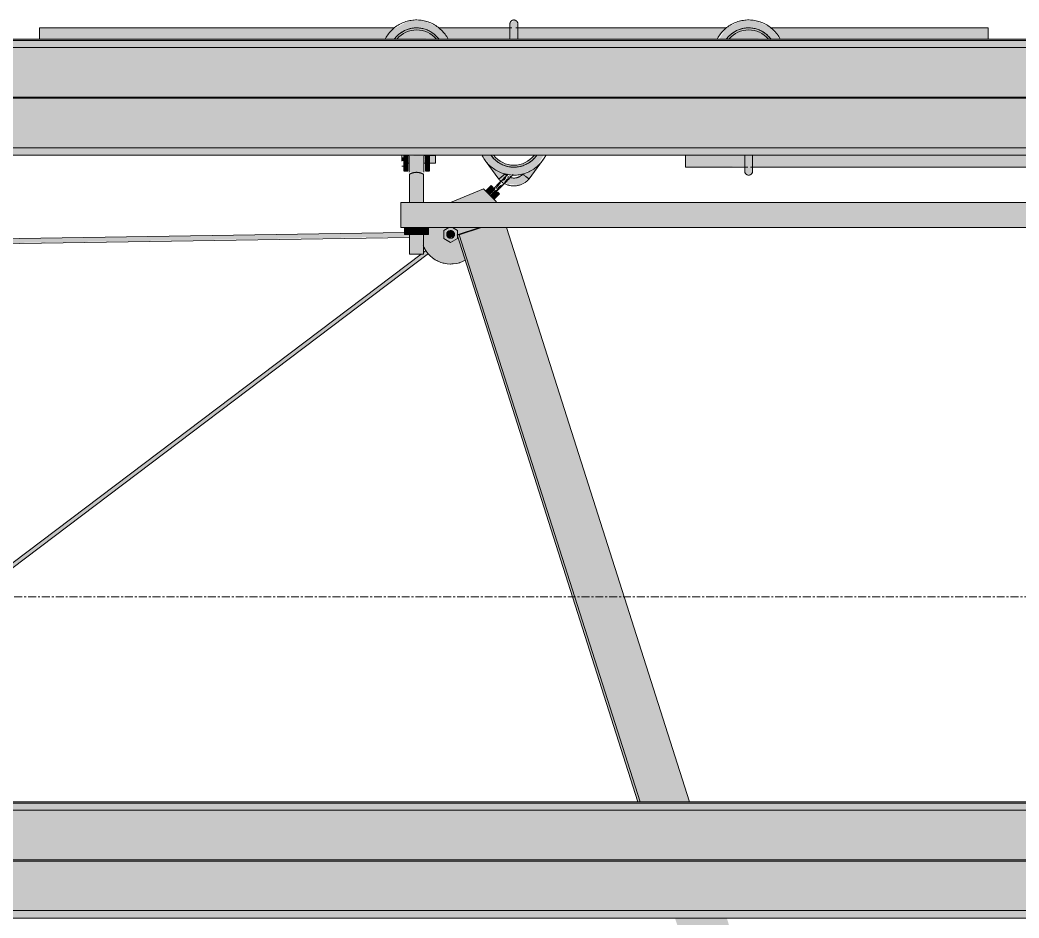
# Model space of a CAD drawing. Header units: inches. Extents: x 20426 to 36845, y -248 to 750.
# Drawn here: x 26817.7 to 26880.9, y 237.7 to 294.5 of the extents above; entities that cross this region are included whole.
import ezdxf

# ---------------------------------------------------------------- set-up
doc = ezdxf.new("R2010")
doc.units = ezdxf.units.IN
doc.header["$MEASUREMENT"] = 0
doc.linetypes.add('Grid Line 1_2_', pattern=[0.875, 0.5, -0.125, 0.125, -0.125])
for name, color, linetype, lineweight in [('A-FLOR-LEVL', 51, 'Continuous', 9), ('Q-SPCQ', 91, 'Continuous', 9), ('S-BEAM', 12, 'Continuous', 9)]:
    doc.layers.add(name, color=color, linetype=linetype, lineweight=lineweight)

# ---------------------------------------------------------------- blocks, each defined once
blk = doc.blocks.new('Basketball_Backstop-Performance_Sports_Systems-3103-Ceiling_Hung - 27_-0_ to 27_-11 7_8_-706978-Elevation - South')
at = {"layer": 'Q-SPCQ'}
for points in [[(24911.359, 293.295), (24911.565, 293.318), (24911.015, 294.009), (24910.112, 294.444), (24909.354, 294.444), (24909.111, 294.444), (24908.118, 293.896), (24907.639, 293.295), (24908.226, 293.295), (24908.463, 293.555), (24908.889, 293.829), (24909.354, 293.966), (24909.612, 294), (24910.237, 293.869), (24910.663, 293.63), (24910.941, 293.367), (24911.02, 293.295), (24911.278, 293.295)], [(24929.003, 293.295), (24929.226, 293.295), (24929.464, 293.556), (24929.799, 293.791), (24930.36, 293.967), (24930.813, 293.973), (24931.261, 293.859), (24931.642, 293.646), (24931.917, 293.399), (24932.046, 293.295), (24932.584, 293.295), (24931.945, 294.043), (24931.112, 294.444), (24930.111, 294.444), (24929.209, 294.009), (24928.749, 293.295), (24928.872, 293.295)], [(24910.997, 293.295), (24910.849, 293.487), (24910.487, 293.766), (24910.065, 293.94), (24909.612, 294), (24909.159, 293.94), (24908.686, 293.727), (24908.374, 293.487), (24908.297, 293.295), (24908.382, 293.295), (24908.463, 293.399), (24908.967, 293.727), (24909.191, 293.82), (24909.612, 293.875), (24910.032, 293.82), (24910.424, 293.657), (24910.9, 293.295)], [(24929.226, 293.295), (24929.382, 293.295), (24929.463, 293.399), (24929.799, 293.657), (24930.191, 293.82), (24930.612, 293.875), (24931.032, 293.82), (24931.424, 293.657), (24931.9, 293.295), (24931.997, 293.295), (24931.849, 293.487), (24931.487, 293.766), (24931.065, 293.94), (24930.612, 294), (24930.159, 293.94), (24929.717, 293.751), (24929.374, 293.487)], [(24908.674, 285.687), (24908.799, 285.687), (24908.799, 285.801), (24908.674, 285.801)], [(24908.674, 285.574), (24908.799, 285.574), (24908.799, 285.687), (24908.674, 285.687)], [(24909.049, 285.687), (24909.049, 285.94), (24908.799, 285.94), (24908.799, 285.687)], [(24908.799, 284.963), (24909.049, 284.963), (24909.049, 285.687), (24908.799, 285.687), (24908.799, 285.038)], [(24910.075, 285.656), (24910.075, 285.94), (24909.138, 285.891), (24909.138, 285.656)], [(24909.607, 284.859), (24910.075, 284.871), (24910.075, 285.656), (24909.138, 285.656), (24909.138, 284.871), (24909.53, 284.859)], [(24910.424, 285.687), (24910.424, 285.94), (24910.174, 285.94), (24910.174, 285.687)], [(24910.174, 284.963), (24910.424, 284.963), (24910.424, 285.687), (24910.174, 285.687), (24910.174, 285.038)], [(24930.612, 284.744), (24930.612, 285.94), (24930.374, 285.94), (24930.406, 284.811)], [(24908.857, 280.937), (24909.607, 280.937), (24909.607, 281.375), (24908.857, 281.375)], [(24910.278, 280.937), (24910.357, 280.937), (24910.357, 281.375), (24909.607, 281.375), (24909.607, 280.937)]]:
    blk.add_hatch(color=256, dxfattribs=at).paths.add_polyline_path(points, flags=0)
h = blk.add_hatch(color=256, dxfattribs=at)
h.paths.add_polyline_path([(24909.138, 285.687), (24909.138, 285.937), (24909.049, 285.891), (24909.049, 285.687)], flags=0)
h.paths.add_polyline_path([(24910.424, 285.687), (24910.799, 285.687), (24910.799, 285.937), (24910.424, 285.897), (24910.424, 285.74)], flags=0)
h.paths.add_polyline_path([(24910.075, 285.687), (24910.174, 285.732), (24910.174, 285.937), (24910.075, 285.89), (24910.075, 285.729)], flags=0)
h = blk.add_hatch(color=256, dxfattribs=at)
h.paths.add_polyline_path([(24910.174, 285.437), (24910.174, 285.687), (24910.075, 285.656), (24910.075, 285.437)], flags=0)
h.paths.add_polyline_path([(24909.049, 285.437), (24909.138, 285.493), (24909.138, 285.687), (24909.049, 285.631), (24909.049, 285.439)], flags=0)
h.paths.add_polyline_path([(24910.799, 285.437), (24910.799, 285.687), (24910.424, 285.675), (24910.424, 285.437)], flags=0)
h = blk.add_hatch(color=256, dxfattribs=at)
h.paths.add_polyline_path([(24986.612, 285.187), (24986.612, 285.94), (24982.851, 285.94), (24982.834, 285.187)], flags=0)
h.paths.add_polyline_path([(24982.379, 285.187), (24982.396, 285.441), (24982.363, 285.94), (24957.549, 285.94), (24957.549, 285.187), (24982.371, 285.187)], flags=0)
h.paths.add_polyline_path([(24955.674, 285.187), (24955.636, 285.94), (24930.851, 285.94), (24930.862, 285.187), (24955.636, 285.187)], flags=0)
h.paths.add_polyline_path([(24926.612, 285.187), (24930.391, 285.243), (24930.397, 285.422), (24930.363, 285.94), (24926.612, 285.94), (24926.612, 285.247)], flags=0)
h = blk.add_hatch(color=256, dxfattribs=at)
h.paths.add_polyline_path([(24930.812, 285.194), (24930.862, 285.194), (24930.834, 285.404)], flags=0)
h.paths.add_polyline_path([(24930.612, 284.744), (24930.817, 284.811), (24930.834, 284.979), (24930.862, 284.953), (24930.812, 285.194), (24930.851, 285.94), (24930.612, 285.94), (24930.612, 284.961)], flags=0)
h = blk.add_hatch(color=256, dxfattribs=at)
h.paths.add_polyline_path([(24909.184, 279.687), (24910.044, 279.687), (24909.993, 280.937), (24909.169, 280.937), (24909.169, 279.687)], flags=0)
h.paths.add_polyline_path([(24909.558, 282.955), (24910.044, 282.955), (24910.017, 284.763), (24909.684, 284.859), (24909.387, 284.833), (24909.169, 284.75), (24909.207, 282.955), (24909.516, 282.955)], flags=0)
h = blk.add_hatch(color=256, dxfattribs=at)
h.paths.add_polyline_path([(24908.607, 281.375), (24955.674, 281.375), (24955.636, 282.955), (24908.607, 282.955), (24908.607, 281.521)], flags=0)
h.paths.add_polyline_path([(24957.796, 281.375), (25004.607, 281.375), (25004.607, 282.955), (24957.549, 282.955), (24957.549, 281.375)], flags=0)
h = blk.add_hatch(color=256, dxfattribs=at)
h.paths.add_polyline_path([(24939.13, 196.795), (24942.268, 196.795), (24929.226, 237.69), (24926.088, 237.69), (24927.68, 232.7)], flags=0)
h.paths.add_polyline_path([(24926.88, 245.045), (24915.294, 281.375), (24913.725, 281.375), (24912.304, 280.911), (24923.743, 245.045)], flags=0)
h = blk.add_hatch(color=256, dxfattribs=at)
h.paths.add_polyline_path([(24938.996, 196.795), (24939.13, 196.795), (24926.088, 237.69), (24925.954, 237.69), (24927.546, 232.7)], flags=0)
h.paths.add_polyline_path([(24923.743, 245.045), (24912.302, 280.918), (24912.171, 280.911), (24923.609, 245.045)], flags=0)
for p, q in [((24908.674, 285.687), (24908.674, 285.906)), ((24908.674, 285.906), (24908.674, 285.801)), ((24908.674, 285.574), (24908.674, 285.687)), ((24908.799, 285.687), (24908.799, 285.94)), ((24908.799, 284.963), (24908.799, 285.687)), ((24909.049, 285.94), (24909.049, 285.687)), ((24909.138, 285.937), (24909.049, 285.937)), ((24909.049, 285.687), (24909.049, 284.963)), ((24909.138, 285.656), (24909.138, 285.891)), ((24909.138, 284.871), (24909.138, 285.656)), ((24910.174, 285.937), (24910.075, 285.937)), ((24910.075, 285.891), (24910.075, 285.656)), ((24910.075, 285.656), (24910.075, 284.871)), ((24910.174, 285.687), (24910.174, 285.94)), ((24910.174, 284.963), (24910.174, 285.687)), ((24910.424, 285.94), (24910.424, 285.687)), ((24910.799, 285.937), (24910.424, 285.937)), ((24910.424, 285.687), (24910.424, 284.963)), ((24910.799, 285.937), (24910.799, 285.687)), ((24910.799, 285.687), (24910.799, 285.437)), ((24926.612, 285.187), (24926.612, 285.932)), ((24908.674, 285.25), (24908.799, 285.25)), ((24908.799, 284.937), (24909.049, 284.937)), ((24909.049, 285.437), (24909.138, 285.437)), ((24910.075, 285.437), (24910.174, 285.437)), ((24910.174, 284.937), (24910.424, 284.937)), ((24910.424, 285.437), (24910.799, 285.437)), ((24926.612, 285.187), (24930.552, 285.187)), ((24930.722, 285.187), (24955.636, 285.187)), ((24909.138, 284.75), (24909.169, 284.75)), ((24909.169, 284.75), (24909.169, 282.955)), ((24910.044, 282.955), (24910.044, 284.75)), ((24910.044, 284.75), (24910.075, 284.75)), ((24908.607, 281.375), (24908.607, 282.955)), ((24955.636, 282.955), (24908.607, 282.955)), ((24955.636, 281.375), (24908.607, 281.375)), ((24908.857, 281.375), (24908.857, 280.937)), ((24909.169, 281.375), (24909.169, 279.687)), ((24909.607, 281.375), (24909.607, 280.937)), ((24910.044, 279.687), (24910.044, 281.375)), ((24910.357, 281.375), (24910.357, 280.937)), ((24913.591, 281.375), (24912.168, 280.918)), ((24912.302, 280.918), (24913.725, 281.375)), ((24915.294, 281.375), (24926.88, 245.045)), ((24909.607, 280.937), (24908.857, 280.937)), ((24910.357, 280.937), (24909.607, 280.937)), ((24912.168, 280.918), (24912.302, 280.918)), ((24912.168, 280.918), (24923.609, 245.045)), ((24923.743, 245.045), (24912.302, 280.918)), ((24910.044, 279.687), (24909.169, 279.687))]:
    blk.add_line(p, q, dxfattribs=at)
at = {"layer": 'Q-SPCQ', "flags": 128}
for points in [[(24911.604, 293.295), (24911.564, 293.368), (24911.518, 293.445), (24911.469, 293.52), (24911.416, 293.594), (24911.361, 293.665), (24911.303, 293.734), (24911.243, 293.8), (24911.179, 293.864), (24911.113, 293.925), (24911.045, 293.984), (24910.975, 294.04), (24910.902, 294.093), (24910.827, 294.143), (24910.751, 294.19), (24910.672, 294.234), (24910.592, 294.275), (24910.51, 294.313), (24910.427, 294.347), (24910.342, 294.378), (24910.257, 294.406), (24910.17, 294.43), (24910.082, 294.45), (24909.994, 294.467), (24909.905, 294.481), (24909.816, 294.491), (24909.726, 294.497), (24909.636, 294.5), (24909.546, 294.499), (24909.456, 294.495), (24909.366, 294.487), (24909.277, 294.475), (24909.188, 294.46), (24909.1, 294.441), (24909.013, 294.419), (24908.927, 294.393), (24908.842, 294.364), (24908.758, 294.332), (24908.675, 294.296), (24908.594, 294.257), (24908.515, 294.215), (24908.437, 294.169), (24908.361, 294.121), (24908.288, 294.069), (24908.216, 294.015), (24908.146, 293.957), (24908.079, 293.898), (24908.015, 293.835), (24907.953, 293.77), (24907.893, 293.702), (24907.836, 293.632), (24907.783, 293.56), (24907.732, 293.486), (24907.684, 293.41), (24907.639, 293.332)], [(24932.604, 293.295), (24932.564, 293.368), (24932.518, 293.445), (24932.469, 293.52), (24932.416, 293.594), (24932.361, 293.665), (24932.303, 293.734), (24932.243, 293.8), (24932.179, 293.864), (24932.113, 293.925), (24932.045, 293.984), (24931.975, 294.04), (24931.902, 294.093), (24931.827, 294.143), (24931.751, 294.19), (24931.672, 294.234), (24931.592, 294.275), (24931.51, 294.313), (24931.427, 294.347), (24931.342, 294.378), (24931.257, 294.406), (24931.17, 294.43), (24931.082, 294.45), (24930.994, 294.467), (24930.905, 294.481), (24930.816, 294.491), (24930.726, 294.497), (24930.636, 294.5), (24930.546, 294.499), (24930.456, 294.495), (24930.366, 294.487), (24930.277, 294.475), (24930.188, 294.46), (24930.1, 294.441), (24930.013, 294.419), (24929.927, 294.393), (24929.842, 294.364), (24929.758, 294.332), (24929.675, 294.296), (24929.594, 294.257), (24929.515, 294.215), (24929.437, 294.169), (24929.361, 294.121), (24929.288, 294.069), (24929.216, 294.015), (24929.146, 293.957), (24929.079, 293.898), (24929.015, 293.835), (24928.953, 293.77), (24928.893, 293.702), (24928.836, 293.632), (24928.783, 293.56), (24928.732, 293.486), (24928.684, 293.41), (24928.639, 293.332)], [(24908.726, 293.759), (24908.787, 293.793), (24908.849, 293.825), (24908.913, 293.854), (24908.978, 293.881), (24909.043, 293.905), (24909.11, 293.927), (24909.177, 293.945), (24909.245, 293.961), (24909.314, 293.975), (24909.383, 293.985), (24909.453, 293.993), (24909.523, 293.998), (24909.593, 294), (24909.663, 293.999), (24909.733, 293.996), (24909.802, 293.99), (24909.872, 293.981), (24909.941, 293.969), (24910.009, 293.954), (24910.077, 293.937), (24910.144, 293.917), (24910.21, 293.894), (24910.276, 293.869), (24910.34, 293.841), (24910.403, 293.811), (24910.465, 293.778), (24910.525, 293.743)], [(24929.726, 293.759), (24929.787, 293.793), (24929.849, 293.825), (24929.913, 293.854), (24929.978, 293.881), (24930.043, 293.905), (24930.11, 293.927), (24930.177, 293.945), (24930.245, 293.961), (24930.314, 293.975), (24930.383, 293.985), (24930.453, 293.993), (24930.523, 293.998), (24930.593, 294), (24930.663, 293.999), (24930.733, 293.996), (24930.802, 293.99), (24930.872, 293.981), (24930.941, 293.969), (24931.009, 293.954), (24931.077, 293.937), (24931.144, 293.917), (24931.21, 293.894), (24931.276, 293.869), (24931.34, 293.841), (24931.403, 293.811), (24931.465, 293.778), (24931.525, 293.743), (24931.584, 293.705), (24931.642, 293.665), (24931.697, 293.623), (24931.751, 293.578), (24931.804, 293.531)], [(24908.208, 293.295), (24908.251, 293.35), (24908.296, 293.404), (24908.343, 293.456)], [(24908.444, 293.553), (24908.497, 293.599), (24908.551, 293.642), (24908.608, 293.684), (24908.666, 293.723), (24908.673, 293.727)], [(24910.55, 293.727), (24910.584, 293.705), (24910.642, 293.665), (24910.697, 293.623), (24910.751, 293.578), (24910.804, 293.531)], [(24910.902, 293.432), (24910.948, 293.38), (24910.992, 293.325), (24911.034, 293.269)], [(24929.208, 293.295), (24929.251, 293.35), (24929.296, 293.404), (24929.343, 293.456)], [(24929.444, 293.553), (24929.497, 293.599), (24929.551, 293.642), (24929.608, 293.684), (24929.666, 293.723)], [(24931.902, 293.432), (24931.948, 293.38), (24931.992, 293.325), (24932.034, 293.269)], [(24930.362, 285.94), (24930.362, 285.875), (24930.362, 285.808), (24930.362, 285.743), (24930.362, 285.68), (24930.362, 285.619), (24930.362, 285.56), (24930.362, 285.503), (24930.362, 285.448), (24930.362, 285.396), (24930.362, 285.346), (24930.362, 285.299), (24930.362, 285.255), (24930.362, 285.213), (24930.362, 285.174), (24930.362, 285.137), (24930.362, 285.104), (24930.362, 285.073), (24930.362, 285.046), (24930.362, 285.021), (24930.362, 285), (24930.362, 284.982), (24930.362, 284.967), (24930.362, 284.955), (24930.362, 284.946), (24930.362, 284.94), (24930.362, 284.938)], [(24930.862, 284.937), (24930.862, 284.939), (24930.862, 284.944), (24930.862, 284.952), (24930.862, 284.963), (24930.862, 284.977), (24930.862, 284.995), (24930.862, 285.015), (24930.862, 285.039), (24930.862, 285.066), (24930.862, 285.095), (24930.862, 285.128), (24930.862, 285.164), (24930.862, 285.202), (24930.862, 285.243), (24930.862, 285.287), (24930.862, 285.333), (24930.862, 285.382), (24930.862, 285.434), (24930.862, 285.488), (24930.862, 285.544), (24930.862, 285.603), (24930.862, 285.663), (24930.862, 285.726), (24930.862, 285.79), (24930.862, 285.857), (24930.862, 285.925)], [(24930.362, 284.937), (24930.362, 284.939), (24930.362, 284.944), (24930.362, 284.952), (24930.362, 284.963), (24930.362, 284.977), (24930.362, 284.995), (24930.362, 285.015), (24930.362, 285.039), (24930.362, 285.066), (24930.362, 285.095), (24930.362, 285.128), (24930.362, 285.164), (24930.362, 285.202)], [(24930.612, 284.687), (24930.602, 284.688), (24930.592, 284.688), (24930.582, 284.689), (24930.572, 284.691), (24930.562, 284.692), (24930.552, 284.695), (24930.543, 284.697), (24930.533, 284.7), (24930.524, 284.704), (24930.514, 284.707), (24930.505, 284.711), (24930.496, 284.716), (24930.487, 284.721), (24930.479, 284.726), (24930.471, 284.731), (24930.462, 284.737), (24930.454, 284.743), (24930.447, 284.75), (24930.439, 284.756), (24930.432, 284.763), (24930.426, 284.771), (24930.419, 284.778), (24930.413, 284.786), (24930.407, 284.794), (24930.401, 284.802), (24930.396, 284.811), (24930.391, 284.82), (24930.387, 284.829), (24930.382, 284.838), (24930.379, 284.847), (24930.375, 284.856), (24930.372, 284.866), (24930.369, 284.875), (24930.367, 284.885), (24930.365, 284.895), (24930.364, 284.905), (24930.363, 284.915), (24930.362, 284.925), (24930.362, 284.935), (24930.362, 284.937)], [(24930.862, 284.937), (24930.861, 284.928), (24930.861, 284.918), (24930.86, 284.908), (24930.858, 284.898), (24930.857, 284.888), (24930.854, 284.878), (24930.852, 284.868), (24930.849, 284.859), (24930.846, 284.849), (24930.842, 284.84), (24930.838, 284.831), (24930.833, 284.822), (24930.829, 284.813), (24930.823, 284.805), (24930.818, 284.796), (24930.812, 284.788), (24930.806, 284.78), (24930.8, 284.773), (24930.793, 284.765), (24930.786, 284.758), (24930.779, 284.751), (24930.771, 284.745), (24930.763, 284.739), (24930.755, 284.733), (24930.747, 284.727), (24930.738, 284.722), (24930.729, 284.717), (24930.721, 284.712), (24930.711, 284.708), (24930.702, 284.704), (24930.693, 284.701), (24930.683, 284.698), (24930.674, 284.695), (24930.664, 284.693), (24930.654, 284.691), (24930.644, 284.69), (24930.634, 284.689), (24930.624, 284.688), (24930.614, 284.688), (24930.612, 284.687)], [(24930.862, 285.213), (24930.862, 285.174), (24930.862, 285.137), (24930.862, 285.104), (24930.862, 285.073), (24930.862, 285.046), (24930.862, 285.021), (24930.862, 285), (24930.862, 284.982), (24930.862, 284.967), (24930.862, 284.955), (24930.862, 284.946), (24930.862, 284.94), (24930.862, 284.938)]]:
    blk.add_lwpolyline(points, dxfattribs=at)
at = {"layer": 'Q-SPCQ'}
for centre, radius, start, end in [((24909.612, 292.25), 1.75, 37.01877, 142.98123), ((24909.612, 292.25), 1.625, 40.34431, 139.65569), ((24930.612, 292.25), 1.75, 37.01877, 142.98123), ((24930.612, 292.25), 1.625, 40.34431, 139.65569)]:
    blk.add_arc(centre, radius, start, end, dxfattribs=at)
blk.add_open_spline([(24910.044, 284.75), (24910.044, 284.75), (24910.041, 284.752), (24910.029, 284.758), (24910.018, 284.762), (24910.003, 284.769), (24909.985, 284.777), (24909.968, 284.785), (24909.953, 284.791), (24909.941, 284.795), (24909.929, 284.799), (24909.911, 284.806), (24909.888, 284.814), (24909.864, 284.822), (24909.843, 284.829), (24909.827, 284.833), (24909.81, 284.837), (24909.787, 284.842), (24909.758, 284.848), (24909.721, 284.855), (24909.684, 284.859), (24909.645, 284.862), (24909.607, 284.862), (24909.568, 284.862), (24909.529, 284.859), (24909.492, 284.855), (24909.455, 284.848), (24909.426, 284.842), (24909.403, 284.837), (24909.387, 284.833), (24909.37, 284.829), (24909.35, 284.822), (24909.325, 284.814), (24909.302, 284.806), (24909.284, 284.799), (24909.272, 284.795), (24909.26, 284.791), (24909.245, 284.785), (24909.228, 284.777), (24909.21, 284.769), (24909.196, 284.762), (24909.184, 284.758), (24909.173, 284.752), (24909.169, 284.75), (24909.169, 284.75)], degree=3, knots=[0, 0, 0, 0, 0.055556, 0.083333, 0.111111, 0.138889, 0.166667, 0.194444, 0.208333, 0.222222, 0.236111, 0.25, 0.277778, 0.305556, 0.319444, 0.333333, 0.347222, 0.361111, 0.388889, 0.416667, 0.444444, 0.472222, 0.5, 0.527778, 0.555556, 0.583333, 0.611111, 0.638889, 0.652778, 0.666667, 0.680556, 0.694444, 0.722222, 0.75, 0.763889, 0.777778, 0.791667, 0.805556, 0.833333, 0.861111, 0.888889, 0.916667, 0.944444, 1, 1, 1, 1], dxfattribs=at)
blk = doc.blocks.new('Basketball_Backstop-Performance_Sports_Systems-3103-Ceiling_Hung - 27_-0_ to 27_-11 7_8_-V26-Elevation - South')
at = {"layer": 'Q-SPCQ'}
for points in [[(24915.765, 293.295), (24915.765, 294.444), (24915.541, 294.316), (24915.515, 294.133), (24915.53, 293.727), (24915.539, 293.478), (24915.611, 293.295)], [(24915.974, 293.295), (24915.971, 294.037), (24915.982, 294.203), (24915.923, 294.429), (24915.765, 294.444), (24915.765, 293.295), (24915.919, 293.295)], [(24915.765, 284.744), (24916.266, 284.744), (24917.168, 285.178), (24917.656, 285.94), (24917.174, 285.923), (24916.913, 285.631), (24916.51, 285.368), (24916.017, 285.221), (24915.564, 285.214), (24915.116, 285.328), (24914.735, 285.541), (24914.495, 285.742), (24914.309, 285.94), (24913.755, 285.94), (24914.432, 285.145), (24915.265, 284.744)], [(24913.983, 285.62), (24913.967, 285.674), (24913.957, 285.662)], [(24915.765, 285.187), (24916.218, 285.247), (24916.758, 285.512), (24917.003, 285.7), (24917.117, 285.94), (24917.03, 285.94), (24916.758, 285.668), (24916.578, 285.53), (24916.186, 285.368), (24915.765, 285.312), (24915.345, 285.368), (24914.953, 285.53), (24914.344, 285.94), (24914.598, 285.646), (24914.89, 285.422), (24915.312, 285.247)], [(24914.814, 284.439), (24915.173, 284.794), (24914.209, 285.371), (24914.105, 285.411), (24914.787, 284.476)], [(24916.717, 284.439), (24917.474, 285.564), (24917.322, 285.394), (24917.068, 285.13), (24916.341, 284.74), (24916.702, 284.452)], [(24914.24, 283.412), (24914.551, 283.737), (24914.492, 283.812), (24914.516, 283.844), (24914.338, 284.022), (24914.01, 283.642), (24914.171, 283.481)], [(24914.496, 283.156), (24914.823, 283.536), (24914.638, 283.663), (24914.604, 283.658), (24914.56, 283.732), (24914.24, 283.412), (24914.47, 283.183)], [(24914.613, 283.645), (24914.952, 283.97), (24914.991, 284.081), (24914.94, 284.065), (24914.79, 283.963), (24914.672, 283.768), (24914.638, 283.737), (24914.56, 283.732)], [(24911.64, 280.721), (24911.942, 280.761), (24912.007, 281.002), (24911.942, 281.114), (24911.765, 281.187), (24911.549, 281.062), (24911.549, 280.812)]]:
    blk.add_hatch(color=256, dxfattribs=at).paths.add_polyline_path(points, flags=0)
h = blk.add_hatch(color=256, dxfattribs=at)
h.paths.add_polyline_path([(24885.765, 293.295), (24907.639, 293.295), (24908.202, 294), (24885.765, 294), (24885.765, 293.487)], flags=0)
h.paths.add_polyline_path([(24912.438, 293.295), (24915.56, 293.318), (24915.537, 293.766), (24915.53, 294), (24911.045, 293.965), (24911.584, 293.295), (24911.639, 293.295)], flags=0)
h.paths.add_polyline_path([(24929.416, 293.295), (24931.807, 293.339), (24931.642, 293.49), (24931.324, 293.699), (24930.813, 293.848), (24930.612, 293.875), (24929.986, 293.735), (24929.717, 293.594), (24929.382, 293.295)], flags=0)
h.paths.add_polyline_path([(24938.357, 293.295), (24945.765, 293.295), (24945.765, 294), (24932.033, 293.986), (24932.639, 293.295)], flags=0)
h.paths.add_polyline_path([(24908.416, 293.295), (24910.807, 293.339), (24910.646, 293.487), (24910.237, 293.735), (24909.863, 293.842), (24909.41, 293.848), (24909.021, 293.749), (24908.716, 293.594), (24908.382, 293.295)], flags=0)
h.paths.add_polyline_path([(24916.01, 293.295), (24928.655, 293.315), (24929.202, 294), (24915.951, 293.97), (24916.015, 293.367), (24916.011, 293.308)], flags=0)
h = blk.add_hatch(color=256, dxfattribs=at)
h.paths.add_polyline_path([(24915.256, 284.564), (24915.31, 284.679), (24915.144, 284.703), (24914.859, 284.476), (24914.997, 284.334), (24915.248, 284.557)], flags=0)
h.paths.add_polyline_path([(24915.346, 284.342), (24915.399, 284.61), (24915.273, 284.527), (24915.321, 284.493), (24915.38, 284.49), (24915.353, 284.369)], flags=0)
h.paths.add_polyline_path([(24915.41, 284.052), (24915.545, 284.117), (24916.121, 284.052), (24916.29, 284.185), (24916.376, 284.218), (24916.594, 284.401), (24916.658, 284.486), (24916.341, 284.74), (24915.947, 284.53), (24915.5, 284.498), (24915.273, 284.199), (24915.296, 284.181)], flags=0)
h.paths.add_polyline_path([(24915.152, 284.219), (24915.121, 284.31), (24915.175, 284.293), (24915.159, 284.36), (24915.038, 284.293), (24915.121, 284.239)], flags=0)
h = blk.add_hatch(color=256, dxfattribs=at)
h.paths.add_polyline_path([(24914.95, 284.293), (24915.201, 284.373), (24915.273, 284.527), (24915.256, 284.564), (24915.144, 284.462)], flags=0)
h.paths.add_polyline_path([(24915.256, 284.564), (24915.399, 284.657), (24915.341, 284.662), (24915.262, 284.572)], flags=0)
h = blk.add_hatch(color=256, dxfattribs=at)
h.paths.add_polyline_path([(24915.121, 284.122), (24915.346, 284.342), (24915.399, 284.572), (24915.162, 284.252)], flags=0)
h.paths.add_polyline_path([(24915.5, 284.499), (24915.599, 284.631), (24915.508, 284.628)], flags=0)
h.paths.add_polyline_path([(24915.346, 284.342), (24915.5, 284.499), (24915.434, 284.572), (24915.399, 284.48)], flags=0)
h = blk.add_hatch(color=256, dxfattribs=at)
h.paths.add_polyline_path([(24911.677, 279.065), (24912.168, 279.11), (24912.68, 279.314), (24912.203, 280.685), (24911.753, 280.439), (24911.328, 280.747), (24911.368, 281.213), (24911.549, 281.375), (24910.357, 281.375), (24910.357, 280.937), (24910.044, 280.937), (24910.044, 280.229), (24910.278, 279.818), (24910.439, 279.612), (24910.802, 279.329), (24911.223, 279.143), (24911.585, 279.08)], flags=0)
h.paths.add_polyline_path([(24912.203, 280.929), (24913.591, 281.375), (24911.942, 281.341), (24912.203, 281.19), (24912.203, 280.937)], flags=0)
h.paths.add_polyline_path([(24914.614, 282.955), (24914.616, 283.037), (24913.842, 283.81), (24911.747, 282.955), (24914.557, 282.955)], flags=0)
h = blk.add_hatch(color=256, dxfattribs=at)
h.paths.add_polyline_path([(24914.56, 283.732), (24914.571, 283.917), (24914.472, 283.785)], flags=0)
h.paths.add_polyline_path([(24914.616, 283.788), (24914.672, 283.844), (24914.95, 284.19), (24914.915, 284.182), (24914.95, 284.293), (24914.596, 283.844)], flags=0)
h = blk.add_hatch(color=256, dxfattribs=at)
h.paths.add_polyline_path([(24911.765, 280.432), (24912.203, 280.685), (24912.168, 281.21), (24911.765, 281.375), (24911.549, 281.318), (24911.328, 281.19), (24911.358, 280.667), (24911.549, 280.557)], flags=0)
h.paths.add_polyline_path([(24911.765, 280.687), (24911.588, 280.761), (24911.515, 280.937), (24911.588, 281.114), (24911.765, 281.187), (24911.942, 281.114), (24912.015, 280.937), (24911.942, 280.761), (24911.83, 280.696)], flags=0)
h = blk.add_hatch(color=256, dxfattribs=at)
h.paths.add_polyline_path([(24770.131, 278.622), (24789.844, 278.973), (24790.089, 279.239), (24770.122, 278.889), (24770.132, 278.628)], flags=0)
h.paths.add_polyline_path([(24768.488, 278.639), (24768.503, 278.823), (24768.46, 278.793), (24768.482, 278.642)], flags=0)
h.paths.add_polyline_path([(24791.149, 278.943), (24817.89, 279.407), (24817.89, 279.663), (24791.398, 279.213), (24791.15, 278.943)], flags=0)
h.paths.add_polyline_path([(24827.89, 279.503), (24909.169, 280.787), (24909.112, 280.937), (24908.857, 280.978), (24908.857, 281.049), (24877.88, 280.577), (24827.89, 279.769), (24827.89, 279.505)], flags=0)
h.paths.add_polyline_path([(24911.542, 280.829), (24911.549, 280.873), (24911.54, 280.833)], flags=0)
h = blk.add_hatch(color=256, dxfattribs=at)
h.paths.add_polyline_path([(24827.89, 217.395), (24854.668, 237.69), (24854.331, 237.69), (24827.89, 217.662), (24827.89, 217.395)], flags=0)
h.paths.add_polyline_path([(24864.324, 245.045), (24864.478, 245.045), (24910.335, 279.746), (24910.204, 279.914), (24910.044, 279.747), (24909.985, 279.687), (24909.826, 279.629), (24864.146, 245.045), (24864.298, 245.045)], flags=0)
for p, q in [((24908.204, 294), (24885.765, 294)), ((24885.765, 293.304), (24885.765, 294)), ((24915.638, 294), (24911.021, 294)), ((24915.515, 294.014), (24915.515, 294.05)), ((24929.202, 294), (24915.896, 294)), ((24945.765, 294), (24932.013, 294)), ((24945.765, 294), (24945.765, 293.304)), ((24913.956, 285.6), (24914.814, 284.439)), ((24916.728, 284.455), (24917.575, 285.6)), ((24914.947, 284.296), (24914.968, 284.317)), ((24915.422, 284.583), (24915.396, 284.597)), ((24913.842, 283.81), (24911.747, 282.955)), ((24913.842, 283.81), (24914.638, 283.015)), ((24914.328, 284.031), (24913.975, 283.678)), ((24914.338, 284.022), (24914.461, 283.899)), ((24914.505, 283.147), (24914.859, 283.501)), ((24914.726, 283.633), (24914.85, 283.51)), ((24914.614, 282.955), (24914.638, 283.015)), ((24911.648, 281.375), (24911.328, 281.19)), ((24911.328, 281.19), (24911.328, 280.685)), ((24912.203, 281.19), (24911.882, 281.375)), ((24912.203, 280.918), (24912.203, 281.19)), ((24908.857, 281.049), (24827.89, 279.815)), ((24827.89, 279.503), (24909.169, 280.742)), ((24911.328, 280.685), (24911.765, 280.432)), ((24911.765, 280.432), (24912.203, 280.685)), ((24912.203, 280.685), (24912.203, 280.81)), ((24910.204, 279.914), (24910.044, 279.793)), ((24909.904, 279.687), (24864.063, 245.045)), ((24864.478, 245.045), (24910.357, 279.717))]:
    blk.add_line(p, q, dxfattribs=at)
at = {"layer": 'Q-SPCQ', "flags": 128}
for points in [[(24915.515, 294.25), (24915.515, 294.26), (24915.516, 294.27), (24915.517, 294.28), (24915.518, 294.29), (24915.52, 294.3), (24915.522, 294.309), (24915.525, 294.319), (24915.528, 294.329), (24915.531, 294.338), (24915.535, 294.347), (24915.539, 294.356), (24915.543, 294.365), (24915.548, 294.374), (24915.553, 294.383), (24915.559, 294.391), (24915.565, 294.399), (24915.571, 294.407), (24915.577, 294.415), (24915.584, 294.422), (24915.591, 294.429), (24915.598, 294.436), (24915.606, 294.443), (24915.614, 294.449), (24915.622, 294.455), (24915.63, 294.46), (24915.639, 294.466), (24915.647, 294.47), (24915.656, 294.475), (24915.665, 294.479), (24915.675, 294.483), (24915.684, 294.486), (24915.694, 294.49), (24915.703, 294.492), (24915.713, 294.494), (24915.723, 294.496), (24915.733, 294.498), (24915.743, 294.499), (24915.753, 294.5), (24915.763, 294.5), (24915.765, 294.5)], [(24915.559, 294.391), (24915.565, 294.399), (24915.571, 294.407), (24915.577, 294.415), (24915.584, 294.422), (24915.591, 294.429), (24915.598, 294.436), (24915.606, 294.443), (24915.614, 294.449), (24915.622, 294.455), (24915.63, 294.46), (24915.639, 294.466), (24915.647, 294.47), (24915.656, 294.475), (24915.665, 294.479), (24915.675, 294.483), (24915.684, 294.486), (24915.694, 294.49), (24915.703, 294.492), (24915.713, 294.494), (24915.723, 294.496), (24915.733, 294.498), (24915.743, 294.499), (24915.753, 294.5), (24915.763, 294.5), (24915.765, 294.5)], [(24915.765, 294.5), (24915.775, 294.5), (24915.785, 294.499), (24915.795, 294.498), (24915.805, 294.497), (24915.815, 294.495), (24915.825, 294.493), (24915.834, 294.49), (24915.844, 294.487), (24915.853, 294.484), (24915.863, 294.48), (24915.872, 294.476), (24915.881, 294.472), (24915.889, 294.467), (24915.898, 294.462), (24915.906, 294.456), (24915.915, 294.451), (24915.922, 294.444)], [(24915.765, 294.5), (24915.775, 294.5), (24915.785, 294.499), (24915.795, 294.498), (24915.805, 294.497), (24915.815, 294.495), (24915.825, 294.493), (24915.834, 294.49), (24915.844, 294.487), (24915.853, 294.484), (24915.863, 294.48), (24915.872, 294.476), (24915.881, 294.472), (24915.889, 294.467), (24915.898, 294.462), (24915.906, 294.456), (24915.915, 294.451), (24915.922, 294.444), (24915.93, 294.438), (24915.937, 294.431), (24915.945, 294.424), (24915.951, 294.417), (24915.958, 294.409), (24915.964, 294.401), (24915.97, 294.393), (24915.976, 294.385), (24915.981, 294.377), (24915.986, 294.368), (24915.99, 294.359), (24915.994, 294.35), (24915.998, 294.341), (24916.002, 294.331), (24916.005, 294.322), (24916.007, 294.312), (24916.01, 294.302), (24916.012, 294.292), (24916.013, 294.283), (24916.014, 294.273), (24916.015, 294.263), (24916.015, 294.253), (24916.015, 294.25)], [(24915.93, 294.438), (24915.937, 294.431), (24915.945, 294.424), (24915.951, 294.417), (24915.958, 294.409), (24915.964, 294.401), (24915.97, 294.393), (24915.976, 294.385), (24915.981, 294.377), (24915.986, 294.368), (24915.99, 294.359), (24915.994, 294.35), (24915.998, 294.341), (24916.002, 294.331), (24916.005, 294.322), (24916.007, 294.312), (24916.01, 294.302), (24916.012, 294.292), (24916.013, 294.283), (24916.014, 294.273), (24916.015, 294.263), (24916.015, 294.253), (24916.015, 294.25)], [(24915.515, 293.975), (24915.515, 294.014), (24915.515, 294.05), (24915.515, 294.084), (24915.515, 294.114), (24915.515, 294.142), (24915.515, 294.166), (24915.515, 294.187), (24915.515, 294.206), (24915.515, 294.221), (24915.515, 294.233), (24915.515, 294.242), (24915.515, 294.247), (24915.515, 294.25)], [(24915.515, 294.25), (24915.515, 294.248), (24915.515, 294.244), (24915.515, 294.236), (24915.515, 294.224), (24915.515, 294.21), (24915.515, 294.193), (24915.515, 294.172), (24915.515, 294.148), (24915.515, 294.122), (24915.515, 294.092), (24915.515, 294.06), (24915.515, 294.024), (24915.515, 293.986), (24915.515, 293.945), (24915.515, 293.901), (24915.515, 293.854), (24915.515, 293.805), (24915.515, 293.754), (24915.515, 293.7), (24915.515, 293.643), (24915.515, 293.585), (24915.515, 293.524), (24915.515, 293.462), (24915.515, 293.397), (24915.515, 293.331)], [(24915.515, 294.06), (24915.515, 294.024), (24915.515, 293.986)], [(24916.015, 294.233), (24916.015, 294.242), (24916.015, 294.247), (24916.015, 294.25)], [(24916.015, 294.25), (24916.015, 294.248), (24916.015, 294.244), (24916.015, 294.236)], [(24916.015, 293.312), (24916.015, 293.379), (24916.015, 293.444), (24916.015, 293.508), (24916.015, 293.569), (24916.015, 293.628), (24916.015, 293.685), (24916.015, 293.739), (24916.015, 293.791), (24916.015, 293.841), (24916.015, 293.888), (24916.015, 293.933), (24916.015, 293.975), (24916.015, 294.014), (24916.015, 294.05), (24916.015, 294.084), (24916.015, 294.114), (24916.015, 294.142), (24916.015, 294.166), (24916.015, 294.187), (24916.015, 294.206), (24916.015, 294.221), (24916.015, 294.233), (24916.015, 294.242), (24916.015, 294.247), (24916.015, 294.25)], [(24916.015, 294.25), (24916.015, 294.248), (24916.015, 294.244), (24916.015, 294.236), (24916.015, 294.224), (24916.015, 294.21), (24916.015, 294.193), (24916.015, 294.172), (24916.015, 294.148), (24916.015, 294.122), (24916.015, 294.092), (24916.015, 294.06), (24916.015, 294.024), (24916.015, 293.986)], [(24916.015, 294.014), (24916.015, 294.05), (24916.015, 294.084), (24916.015, 294.114), (24916.015, 294.142)], [(24916.015, 294.122), (24916.015, 294.092), (24916.015, 294.06), (24916.015, 294.024), (24916.015, 293.986)], [(24913.769, 285.898), (24913.813, 285.82), (24913.859, 285.742), (24913.908, 285.667), (24913.961, 285.594), (24914.016, 285.523), (24914.074, 285.454), (24914.134, 285.387), (24914.198, 285.323), (24914.263, 285.262), (24914.332, 285.203), (24914.402, 285.147), (24914.475, 285.094), (24914.55, 285.044), (24914.626, 284.997), (24914.705, 284.953), (24914.785, 284.912), (24914.867, 284.875), (24914.95, 284.84), (24915.034, 284.809), (24915.12, 284.782), (24915.207, 284.758), (24915.294, 284.737), (24915.383, 284.72), (24915.472, 284.707), (24915.561, 284.697), (24915.651, 284.69), (24915.741, 284.688), (24915.831, 284.688), (24915.921, 284.693), (24916.01, 284.701), (24916.1, 284.712), (24916.188, 284.728), (24916.276, 284.746), (24916.364, 284.769), (24916.45, 284.794), (24916.535, 284.823), (24916.619, 284.856), (24916.702, 284.892), (24916.783, 284.931), (24916.862, 284.973), (24916.94, 285.018), (24917.016, 285.067), (24917.089, 285.118), (24917.161, 285.173), (24917.23, 285.23), (24917.298, 285.29), (24917.362, 285.353), (24917.424, 285.418), (24917.484, 285.485), (24917.541, 285.555), (24917.594, 285.627), (24917.645, 285.701), (24917.693, 285.778), (24917.738, 285.856), (24917.78, 285.935)], [(24913.769, 285.898), (24913.813, 285.82), (24913.859, 285.742), (24913.908, 285.667), (24913.961, 285.594), (24914.016, 285.523), (24914.07, 285.459)], [(24913.769, 285.898), (24913.813, 285.82), (24913.859, 285.742), (24913.908, 285.667), (24913.956, 285.6)], [(24914.475, 285.755), (24914.429, 285.808), (24914.384, 285.862), (24914.343, 285.918)], [(24916.933, 285.634), (24916.88, 285.589), (24916.825, 285.545), (24916.769, 285.504), (24916.711, 285.465), (24916.651, 285.428), (24916.59, 285.394), (24916.528, 285.362), (24916.464, 285.333), (24916.399, 285.306), (24916.334, 285.282), (24916.267, 285.261), (24916.2, 285.242), (24916.131, 285.226), (24916.063, 285.213), (24915.993, 285.202), (24915.924, 285.195), (24915.854, 285.19), (24915.784, 285.188), (24915.714, 285.188), (24915.644, 285.192), (24915.574, 285.198), (24915.505, 285.207), (24915.436, 285.219), (24915.368, 285.233), (24915.3, 285.251), (24915.233, 285.27), (24915.166, 285.293), (24915.101, 285.318), (24915.037, 285.346), (24914.974, 285.377), (24914.912, 285.41), (24914.852, 285.445), (24914.793, 285.483), (24914.735, 285.523), (24914.68, 285.565), (24914.626, 285.609), (24914.573, 285.656)], [(24917.21, 285.949), (24917.169, 285.892), (24917.126, 285.837), (24917.081, 285.784), (24917.034, 285.732)], [(24917.484, 285.485), (24917.541, 285.555), (24917.594, 285.627), (24917.645, 285.701), (24917.693, 285.778), (24917.738, 285.856), (24917.78, 285.935)], [(24917.575, 285.6), (24917.627, 285.674), (24917.676, 285.749), (24917.722, 285.826), (24917.765, 285.906)], [(24914.814, 284.439), (24914.847, 284.402), (24914.881, 284.366), (24914.918, 284.331), (24914.955, 284.298), (24914.994, 284.267), (24915.034, 284.236), (24915.075, 284.208), (24915.117, 284.181)], [(24915.397, 284.746), (24915.385, 284.734), (24915.373, 284.722), (24915.36, 284.709), (24915.346, 284.695), (24915.332, 284.681), (24915.317, 284.666), (24915.301, 284.65), (24915.285, 284.634), (24915.268, 284.618), (24915.251, 284.6), (24915.234, 284.583), (24915.216, 284.565), (24915.197, 284.546), (24915.178, 284.527), (24915.159, 284.508), (24915.139, 284.488), (24915.119, 284.469), (24915.099, 284.448), (24915.079, 284.428), (24915.058, 284.407), (24915.037, 284.386), (24915.016, 284.365), (24914.995, 284.344), (24914.974, 284.323), (24914.953, 284.302), (24914.947, 284.296)], [(24915.124, 284.119), (24915.145, 284.141), (24915.166, 284.162), (24915.187, 284.183), (24915.208, 284.204), (24915.229, 284.225), (24915.25, 284.246), (24915.271, 284.266), (24915.291, 284.286), (24915.311, 284.306), (24915.331, 284.326), (24915.35, 284.345), (24915.369, 284.364), (24915.387, 284.383), (24915.406, 284.401), (24915.423, 284.419), (24915.441, 284.436), (24915.457, 284.453), (24915.474, 284.469), (24915.489, 284.485), (24915.504, 284.5), (24915.519, 284.514), (24915.533, 284.528), (24915.546, 284.541), (24915.558, 284.554), (24915.57, 284.566), (24915.581, 284.577), (24915.592, 284.587), (24915.601, 284.597), (24915.61, 284.606), (24915.618, 284.614), (24915.626, 284.621), (24915.632, 284.628), (24915.638, 284.633), (24915.643, 284.638), (24915.647, 284.642), (24915.65, 284.645), (24915.652, 284.648), (24915.654, 284.649), (24915.654, 284.65)], [(24915.16, 284.156), (24915.204, 284.133), (24915.25, 284.111), (24915.295, 284.092), (24915.342, 284.074), (24915.39, 284.058), (24915.438, 284.044), (24915.486, 284.032), (24915.535, 284.021), (24915.584, 284.013), (24915.634, 284.007), (24915.684, 284.003), (24915.734, 284), (24915.784, 284), (24915.834, 284.002), (24915.883, 284.006), (24915.933, 284.011), (24915.983, 284.019), (24916.032, 284.029), (24916.08, 284.04), (24916.128, 284.054), (24916.176, 284.069), (24916.223, 284.087), (24916.269, 284.106), (24916.314, 284.127), (24916.359, 284.15), (24916.402, 284.174), (24916.445, 284.201), (24916.486, 284.229), (24916.526, 284.258), (24916.565, 284.29), (24916.603, 284.322), (24916.64, 284.357), (24916.675, 284.392), (24916.708, 284.429), (24916.717, 284.439)], [(24915.297, 284.664), (24915.274, 284.684), (24915.251, 284.704), (24915.23, 284.725), (24915.209, 284.747), (24915.204, 284.752)], [(24915.207, 284.758), (24915.294, 284.737), (24915.383, 284.72), (24915.472, 284.707), (24915.561, 284.697), (24915.651, 284.69), (24915.741, 284.688), (24915.831, 284.688), (24915.921, 284.693), (24916.01, 284.701), (24916.1, 284.712), (24916.188, 284.728), (24916.276, 284.746)], [(24915.328, 284.677), (24915.342, 284.691), (24915.356, 284.705), (24915.369, 284.718), (24915.382, 284.731), (24915.393, 284.743)], [(24915.654, 284.65), (24915.654, 284.649), (24915.653, 284.648), (24915.65, 284.646), (24915.648, 284.643), (24915.644, 284.639), (24915.639, 284.635), (24915.634, 284.629), (24915.627, 284.623), (24915.62, 284.616), (24915.612, 284.608), (24915.604, 284.599), (24915.594, 284.59), (24915.584, 284.58), (24915.573, 284.569), (24915.562, 284.557), (24915.549, 284.545), (24915.536, 284.532), (24915.523, 284.518)], [(24916.326, 284.752), (24916.306, 284.73), (24916.285, 284.709), (24916.263, 284.689), (24916.24, 284.669), (24916.216, 284.651), (24916.192, 284.633), (24916.167, 284.617), (24916.141, 284.601), (24916.115, 284.587), (24916.088, 284.573), (24916.061, 284.561), (24916.033, 284.549), (24916.005, 284.539), (24915.976, 284.53), (24915.947, 284.522), (24915.918, 284.516), (24915.889, 284.51), (24915.859, 284.506), (24915.829, 284.503), (24915.799, 284.501), (24915.769, 284.5), (24915.739, 284.5), (24915.709, 284.502), (24915.679, 284.505), (24915.65, 284.509), (24915.62, 284.514), (24915.591, 284.521), (24915.562, 284.528)], [(24915.691, 284.741), (24915.691, 284.736), (24915.691, 284.731), (24915.69, 284.726), (24915.69, 284.721), (24915.689, 284.716), (24915.688, 284.712), (24915.687, 284.707), (24915.686, 284.702), (24915.684, 284.697), (24915.682, 284.692), (24915.68, 284.688), (24915.678, 284.683), (24915.676, 284.679), (24915.673, 284.675), (24915.671, 284.67), (24915.668, 284.666), (24915.665, 284.662), (24915.662, 284.658), (24915.659, 284.654), (24915.655, 284.651), (24915.654, 284.65)], [(24914.417, 283.589), (24914.413, 283.593), (24914.41, 283.596), (24914.407, 283.6), (24914.404, 283.604), (24914.401, 283.608), (24914.398, 283.613), (24914.396, 283.617), (24914.394, 283.621), (24914.391, 283.626), (24914.389, 283.631), (24914.388, 283.635), (24914.386, 283.64), (24914.385, 283.645), (24914.383, 283.65), (24914.382, 283.654), (24914.382, 283.659), (24914.381, 283.664), (24914.381, 283.669), (24914.38, 283.674), (24914.38, 283.679), (24914.38, 283.684), (24914.381, 283.689), (24914.381, 283.694), (24914.382, 283.699), (24914.383, 283.704), (24914.384, 283.709), (24914.386, 283.714), (24914.387, 283.719), (24914.389, 283.723), (24914.391, 283.728), (24914.393, 283.732), (24914.395, 283.737), (24914.398, 283.741), (24914.4, 283.745), (24914.403, 283.75), (24914.406, 283.754), (24914.409, 283.758), (24914.413, 283.761), (24914.416, 283.765), (24914.417, 283.766)], [(24914.947, 284.296), (24914.926, 284.275), (24914.905, 284.254), (24914.884, 284.233), (24914.863, 284.212), (24914.842, 284.191), (24914.821, 284.17), (24914.801, 284.15), (24914.78, 284.129), (24914.76, 284.109), (24914.741, 284.09), (24914.721, 284.07), (24914.702, 284.051), (24914.684, 284.033), (24914.666, 284.015), (24914.648, 283.997), (24914.63, 283.98), (24914.614, 283.963), (24914.598, 283.947), (24914.582, 283.931), (24914.567, 283.916), (24914.552, 283.901), (24914.538, 283.888), (24914.525, 283.874), (24914.513, 283.862), (24914.501, 283.85), (24914.49, 283.839), (24914.479, 283.829), (24914.47, 283.819), (24914.461, 283.81), (24914.453, 283.802), (24914.446, 283.795), (24914.439, 283.788), (24914.433, 283.783), (24914.429, 283.778), (24914.425, 283.774), (24914.421, 283.77), (24914.419, 283.768), (24914.418, 283.767), (24914.417, 283.766)], [(24914.417, 283.766), (24914.417, 283.766), (24914.419, 283.768), (24914.421, 283.77), (24914.424, 283.773), (24914.427, 283.776), (24914.432, 283.781), (24914.438, 283.787), (24914.444, 283.793), (24914.451, 283.8), (24914.459, 283.808), (24914.467, 283.816), (24914.477, 283.826), (24914.487, 283.836)], [(24914.522, 283.871), (24914.535, 283.884), (24914.549, 283.898), (24914.563, 283.912), (24914.578, 283.927), (24914.593, 283.942), (24914.609, 283.958), (24914.626, 283.975), (24914.643, 283.992), (24914.661, 284.01), (24914.679, 284.028), (24914.697, 284.046), (24914.716, 284.065), (24914.735, 284.084), (24914.755, 284.104), (24914.775, 284.124), (24914.795, 284.144), (24914.816, 284.165), (24914.836, 284.185), (24914.857, 284.206), (24914.878, 284.227), (24914.899, 284.248), (24914.92, 284.269), (24914.941, 284.291), (24914.947, 284.296)], [(24914.594, 283.589), (24914.594, 283.59), (24914.595, 283.591), (24914.597, 283.593), (24914.6, 283.596), (24914.604, 283.6), (24914.609, 283.604), (24914.614, 283.61), (24914.621, 283.616), (24914.628, 283.623), (24914.636, 283.631), (24914.644, 283.64), (24914.654, 283.649), (24914.664, 283.659), (24914.675, 283.67), (24914.686, 283.682), (24914.699, 283.694), (24914.712, 283.707), (24914.725, 283.721), (24914.74, 283.735), (24914.754, 283.75), (24914.77, 283.766), (24914.786, 283.782), (24914.803, 283.798), (24914.82, 283.815), (24914.837, 283.833), (24914.856, 283.851), (24914.874, 283.87), (24914.893, 283.888), (24914.912, 283.908), (24914.932, 283.927), (24914.952, 283.947), (24914.972, 283.967), (24914.992, 283.988), (24915.013, 284.009), (24915.034, 284.029), (24915.055, 284.05), (24915.076, 284.071), (24915.097, 284.093), (24915.118, 284.114), (24915.124, 284.119)], [(24915.124, 284.119), (24915.103, 284.098), (24915.082, 284.077), (24915.06, 284.056), (24915.039, 284.035), (24915.019, 284.014), (24914.998, 283.993), (24914.977, 283.973), (24914.957, 283.953), (24914.937, 283.933), (24914.917, 283.913), (24914.898, 283.894), (24914.879, 283.875), (24914.86, 283.856), (24914.842, 283.838), (24914.825, 283.82), (24914.807, 283.803), (24914.791, 283.786), (24914.774, 283.77), (24914.759, 283.754), (24914.744, 283.739), (24914.729, 283.725), (24914.715, 283.711), (24914.702, 283.698)], [(24915.214, 284.21), (24915.193, 284.189), (24915.172, 284.168), (24915.151, 284.146), (24915.13, 284.125), (24915.124, 284.119)], [(24914.594, 283.589), (24914.59, 283.586), (24914.586, 283.582), (24914.582, 283.579), (24914.578, 283.576), (24914.574, 283.573), (24914.57, 283.571), (24914.566, 283.568), (24914.561, 283.566), (24914.557, 283.564), (24914.552, 283.562), (24914.548, 283.56), (24914.543, 283.558), (24914.538, 283.557), (24914.533, 283.556), (24914.528, 283.555), (24914.523, 283.554), (24914.518, 283.553), (24914.513, 283.553), (24914.508, 283.553), (24914.503, 283.553), (24914.498, 283.553), (24914.493, 283.553), (24914.488, 283.554), (24914.484, 283.554), (24914.479, 283.555), (24914.474, 283.557), (24914.469, 283.558), (24914.464, 283.559), (24914.46, 283.561), (24914.455, 283.563), (24914.45, 283.565), (24914.446, 283.568), (24914.442, 283.57), (24914.437, 283.573), (24914.433, 283.575), (24914.429, 283.578), (24914.425, 283.582), (24914.421, 283.585), (24914.418, 283.588), (24914.417, 283.589)], [(24914.667, 283.662), (24914.656, 283.652), (24914.647, 283.642), (24914.638, 283.633), (24914.63, 283.625), (24914.622, 283.618), (24914.616, 283.611), (24914.61, 283.606), (24914.605, 283.601), (24914.601, 283.597), (24914.598, 283.594), (24914.596, 283.591), (24914.594, 283.59), (24914.594, 283.589)]]:
    blk.add_lwpolyline(points, dxfattribs=at)
at = {"layer": 'Q-SPCQ'}
for centre, radius, start, end in [((24915.765, 286.937), 1.75, 215.07878, 324.92122), ((24915.765, 286.937), 1.625, 218.25508, 321.74492), ((24911.765, 280.937), 0.25, 60, 135), ((24911.765, 280.937), 0.25, 315, 135), ((24911.765, 280.937), 0.25, 135, 315), ((24911.765, 280.937), 0.25, 150, 180), ((24911.765, 280.937), 0.25, 180, 210), ((24911.765, 280.937), 0.25, 240, 315), ((24911.765, 280.937), 0.25, 0, 30), ((24911.765, 280.937), 0.25, 330, 0), ((24911.765, 280.937), 1.875, 202.38972, 299.40775), ((24911.765, 280.937), 1.875, 205.59657, 210), ((24911.765, 280.937), 1.875, 240, 244.40343), ((24911.765, 280.937), 1.875, 255, 259.92609), ((24911.765, 280.937), 1.875, 270, 274.19694), ((24911.765, 280.937), 1.875, 285, 289.67738)]:
    blk.add_arc(centre, radius, start, end, dxfattribs=at)
blk.add_open_spline([(24914.814, 284.439), (24914.814, 284.439), (24914.822, 284.446), (24914.856, 284.473), (24914.91, 284.516), (24914.975, 284.568), (24915.044, 284.623), (24915.109, 284.675), (24915.162, 284.718), (24915.196, 284.746), (24915.204, 284.752), (24915.204, 284.752)], degree=3, dxfattribs=at)
blk.add_open_spline([(24916.717, 284.439), (24916.717, 284.439), (24916.706, 284.448), (24916.669, 284.477), (24916.629, 284.509), (24916.595, 284.537), (24916.558, 284.566), (24916.509, 284.605), (24916.447, 284.655), (24916.381, 284.708), (24916.337, 284.744), (24916.326, 284.752), (24916.326, 284.752)], degree=3, knots=[-1, -1, -1, -1, -0.875, -0.75, -0.6875, -0.625, -0.5625, -0.5, -0.375, -0.25, -0.125, 0, 0, 0, 0], dxfattribs=at)
blk = doc.blocks.new('Girt_Z - 10_D-V50-Elevation - South')
at = {"layer": 'S-BEAM'}
for points in [[(24964.276, 244.961), (26269.018, 244.961), (26269.018, 245.045), (22791.39, 245.045), (22791.39, 244.961), (24955.636, 244.961)], [(24964.276, 244.511), (26269.018, 244.511), (26269.018, 244.961), (22791.39, 244.961), (22791.39, 244.511), (24955.636, 244.511)], [(25678.515, 241.371), (25678.515, 243.5), (26269.018, 243.5), (26269.018, 244.511), (22791.39, 244.511), (22791.39, 243.5), (22811.703, 243.5), (22811.703, 241.371), (25672.721, 241.371)], [(24981.555, 241.297), (25678.515, 241.318), (25678.515, 241.371), (22811.703, 241.318), (22811.703, 241.297), (24964.276, 241.297)], [(24705.088, 238.172), (25679.515, 238.172), (25679.515, 239.456), (25678.015, 239.5), (25678.515, 240), (25678.515, 241.109), (22811.703, 241.109), (22811.703, 240), (22812.203, 239.5), (22812.159, 239.456), (22810.703, 239.456), (22810.703, 238.172), (24670.53, 238.172)], [(25638.163, 241.109), (25678.515, 241.109), (25678.515, 241.297), (22811.703, 241.242), (22811.703, 241.109), (25629.524, 241.109)], [(24765.565, 237.69), (25679.515, 237.69), (25679.515, 238.172), (22810.703, 238.172), (22810.703, 237.69), (24756.926, 237.69)]]:
    blk.add_hatch(color=256, dxfattribs=at).paths.add_polyline_path(points, flags=0)
for p, q in [((26269.018, 245.045), (22791.39, 245.045)), ((26269.018, 244.961), (22791.39, 244.961)), ((26269.018, 244.511), (22791.39, 244.511)), ((25678.515, 241.371), (22811.703, 241.371)), ((25678.515, 241.297), (22811.703, 241.297)), ((22810.703, 238.172), (25679.515, 238.172)), ((25679.515, 237.69), (22810.703, 237.69))]:
    blk.add_line(p, q, dxfattribs=at)
blk = doc.blocks.new('Girt_Z - 10_D-1241717-Elevation - South')
at = {"layer": 'S-BEAM'}
for points in [[(26268.853, 293.211), (26273.39, 293.211), (26273.39, 293.295), (22791.39, 293.295), (22791.39, 293.211), (26260.213, 293.211)], [(26268.853, 292.761), (26273.39, 292.761), (26273.39, 293.211), (22791.39, 293.211), (22791.39, 292.761), (26260.213, 292.761)], [(25741.838, 289.621), (26273.39, 289.621), (26273.39, 292.761), (22791.39, 292.761), (22791.39, 289.621), (25707.28, 289.621)], [(25690.001, 289.359), (26273.39, 289.359), (26273.39, 289.547), (22791.39, 289.492), (22791.39, 289.359), (25672.721, 289.359)], [(26268.853, 286.422), (26273.39, 286.422), (26273.39, 289.359), (22791.39, 289.359), (22791.39, 286.422), (26260.213, 286.422)], [(24705.088, 285.94), (26273.39, 285.94), (26273.39, 286.422), (22791.39, 286.404), (22791.39, 285.94), (24687.809, 285.94)]]:
    blk.add_hatch(color=256, dxfattribs=at).paths.add_polyline_path(points, flags=0)
for p, q in [((26273.39, 293.295), (22791.39, 293.295)), ((26273.39, 293.211), (22791.39, 293.211)), ((26273.39, 292.761), (22791.39, 292.761)), ((26273.39, 289.621), (22791.39, 289.621)), ((26273.39, 289.547), (22791.39, 289.547)), ((22791.39, 286.422), (26273.39, 286.422)), ((26273.39, 285.94), (22791.39, 285.94))]:
    blk.add_line(p, q, dxfattribs=at)

msp = doc.modelspace()

# ---------------------------------------------------------------- linework, layer by layer
at = {"layer": 'A-FLOR-LEVL', "linetype": 'Grid Line 1_2_'}
msp.add_line((23912.34092, 258), (28364.18927, 258), dxfattribs=at)

# ---------------------------------------------------------------- block references
at = {"layer": 'Q-SPCQ'}
for name in ['Basketball_Backstop-Performance_Sports_Systems-3103-Ceiling_Hung - 27_-0_ to 27_-11 7_8_-V26-Elevation - South', 'Basketball_Backstop-Performance_Sports_Systems-3103-Ceiling_Hung - 27_-0_ to 27_-11 7_8_-706978-Elevation - South']:
    msp.add_blockref(name, (1933.17007, 0), dxfattribs=at)
at = {"layer": 'S-BEAM'}
for name in ['Girt_Z - 10_D-1241717-Elevation - South', 'Girt_Z - 10_D-V50-Elevation - South']:
    msp.add_blockref(name, (1933.17007, 0), dxfattribs=at)

doc.saveas('drawing.dxf')
